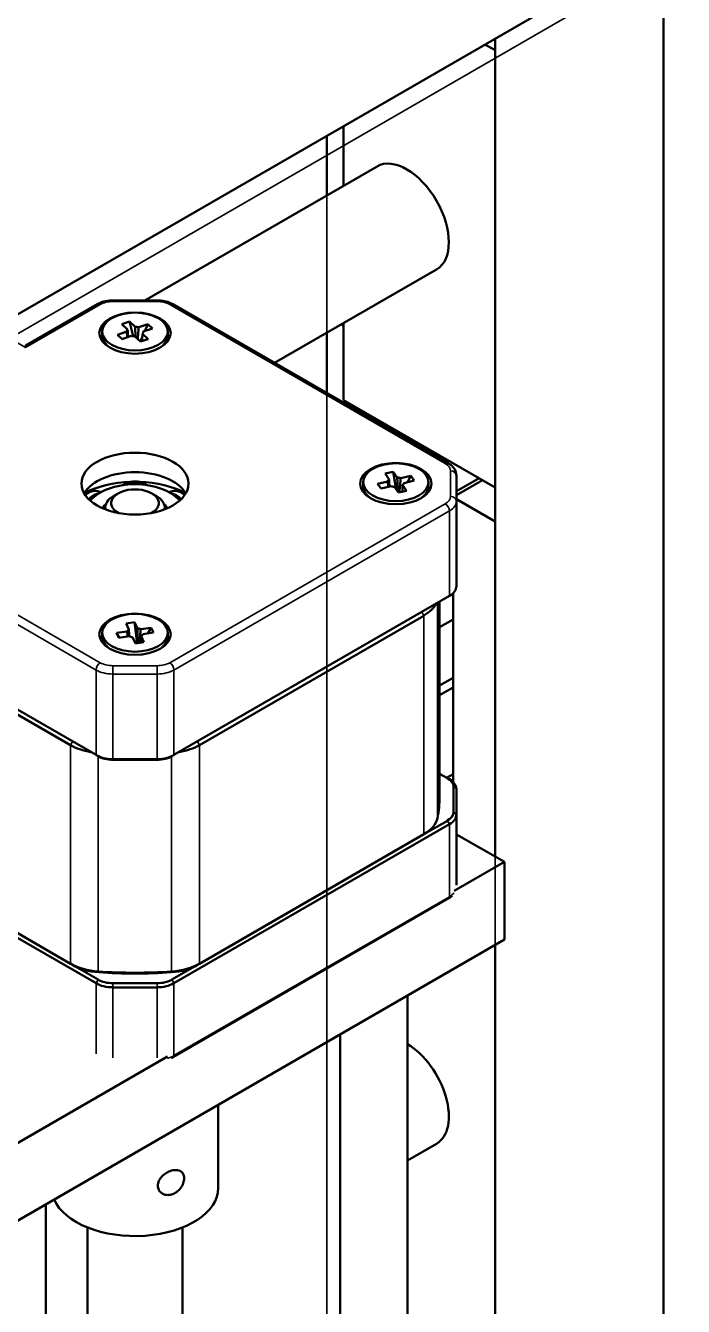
# Model space of a CAD drawing. Header units: millimetres. Extents: x -1328 to 2520, y -765 to 1782.
# Drawn here: x 1703.1 to 1758.4, y 740.7 to 848.3 of the extents above; entities that cross this region are included whole.
import ezdxf

# ---------------------------------------------------------------- set-up
doc = ezdxf.new("R2010")
doc.units = ezdxf.units.MM
doc.header["$LTSCALE"] = 6
for name, color, linetype, lineweight in [('Reference (ISO)', 7, 'Continuous', 35), ('Symbol (ISO)', 7, 'Continuous', 25), ('Visible (ISO)', 7, 'Continuous', 50), ('Visible Narrow (ISO)', 7, 'Continuous', 35)]:
    doc.layers.add(name, color=color, linetype=linetype, lineweight=lineweight)
doc.styles.add('Note Text (ISO)', font='tahoma.ttf')
doc.dimstyles.new('Default - Method 1b (ISO)$7', dxfattribs={"dimscale": 6, "dimtxt": 3.5, "dimasz": 2.5, "dimexe": 3.175, "dimexo": 0, "dimgap": 0.762, "dimtad": 1, "dimtoh": 1, "dimrnd": 1e-08, "dimtxsty": 'Note Text (ISO)', "dimcen": 0.09, "dimdle": 10, "dimclrd": 256, "dimclre": 256, "dimclrt": 256, "dimazin": 2, "dimtfac": 1, "dimtmove": 0, "dimatfit": 3, "dimfxl": 1, "dimtolj": 1, "dimlwd": -1, "dimlwe": -1, "dimarcsym": 0})

msp = doc.modelspace()

# ---------------------------------------------------------------- linework, layer by layer
at = {"layer": 'Reference (ISO)'}
for p, q in [((1537.54, 727.21), (1756.74, 853.77)), ((1756.74, 853.77), (1756.74, 576.16)), ((1742.6, 584.33), (1742.6, 845.6)), ((1728.46, 837.44), (1728.46, 649.65))]:
    msp.add_line(p, q, dxfattribs=at)
at = {"layer": 'Visible (ISO)'}
for p, q in [((1700.53, 822.95), (1756.74, 855.4)), ((1756.74, 855.4), (1756.74, 634.78)), ((1742.6, 778.49), (1742.6, 847.24)), ((1742.6, 846.26), (1741.75, 846.75)), ((1729.87, 839.89), (1729.87, 834.88)), ((1728.46, 839.07), (1728.46, 834.07)), ((1713.16, 825.24), (1732.68, 836.5)), ((1724.06, 819.98), (1737.68, 827.84)), ((1709.17, 824.92), (1703.15, 821.44)), ((1714.2, 825.24), (1710.48, 825.24)), ((1738.66, 811.55), (1715.51, 824.92)), ((1709.59, 822.29), (1709.59, 822.62)), ((1710.87, 822.35), (1711.65, 822.62)), ((1711.24, 823.24), (1711.88, 823.47)), ((1711.72, 822.8), (1711.24, 823.24)), ((1711.88, 823.47), (1712.35, 823.02)), ((1711.88, 823.47), (1712.18, 822.22)), ((1712.65, 822.98), (1713.43, 823.25)), ((1712.97, 822.44), (1713.44, 821.99)), ((1713.81, 822.89), (1713.04, 822.61)), ((1713.43, 823.25), (1713.17, 822.66)), ((1713.43, 823.25), (1713.81, 822.89)), ((1715.09, 822.29), (1715.09, 822.62)), ((1728.46, 822.52), (1728.46, 817.44)), ((1729.87, 823.34), (1729.87, 816.86)), ((1703.15, 821.44), (1703.15, 821.27)), ((1711.26, 821.98), (1710.87, 822.35)), ((1712.03, 822.26), (1711.26, 821.98)), ((1712.81, 821.77), (1712.33, 822.21)), ((1712.95, 822.16), (1712.79, 821.79)), ((1713.44, 821.99), (1712.81, 821.77)), ((1729.87, 816.86), (1742.6, 809.52)), ((1733.35, 810.68), (1734.04, 810.84)), ((1733.7, 810.19), (1733.35, 810.68)), ((1734.04, 810.84), (1734.38, 810.36)), ((1734.04, 810.84), (1734.3, 809.35)), ((1731.51, 809.63), (1731.51, 809.96)), ((1732.73, 809.83), (1733.58, 810.03)), ((1733.02, 809.43), (1732.73, 809.83)), ((1733.86, 809.63), (1733.02, 809.43)), ((1734.49, 809.08), (1734.14, 809.56)), ((1734.67, 810.29), (1735.51, 810.49)), ((1734.83, 809.73), (1735.17, 809.24)), ((1735.79, 810.09), (1734.95, 809.89)), ((1735.51, 810.49), (1735.25, 809.96)), ((1735.51, 810.49), (1735.79, 810.09)), ((1737.01, 809.63), (1737.01, 809.96)), ((1739.35, 810.5), (1739.35, 808.36)), ((1739.35, 809.2), (1741.25, 810.29)), ((1741.54, 810.13), (1739.35, 808.87)), ((1710.93, 809.02), (1710.57, 808.82)), ((1713.76, 809.02), (1714.11, 808.82)), ((1735.17, 809.24), (1734.49, 809.08)), ((1739.35, 808.54), (1742.6, 806.66)), ((1709.84, 807.68), (1709.84, 807.8)), ((1714.84, 807.68), (1714.84, 807.8)), ((1739.35, 808.36), (1739.35, 801.21)), ((1709.07, 787.03), (1685.92, 800.4)), ((1738.77, 800.4), (1715.61, 787.03)), ((1737.94, 799.92), (1737.94, 783.51)), ((1739.07, 800.62), (1739.07, 784.77)), ((1688.07, 798.74), (1706.92, 787.86)), ((1717.77, 787.86), (1736.61, 798.74)), ((1711.6, 798.09), (1712.31, 798.2)), ((1711.83, 797.58), (1711.6, 798.09)), ((1712.31, 798.2), (1712.55, 797.69)), ((1712.31, 798.2), (1712.52, 796.44)), ((1712.82, 797.6), (1713.7, 797.73)), ((1713.7, 797.73), (1713.43, 797.25)), ((1713.7, 797.73), (1713.89, 797.32)), ((1737.94, 797.77), (1739.07, 798.42)), ((1709.59, 796.98), (1709.59, 797.3)), ((1710.8, 797.29), (1711.68, 797.42)), ((1710.8, 797.29), (1711.06, 796.88)), ((1710.99, 796.87), (1710.8, 797.29)), ((1711.87, 797.01), (1710.99, 796.87)), ((1712.37, 796.41), (1712.14, 796.92)), ((1712.85, 797.03), (1713.09, 796.52)), ((1713.89, 797.32), (1713.01, 797.19)), ((1715.09, 796.98), (1715.09, 797.3)), ((1713.09, 796.52), (1712.37, 796.41)), ((1739.07, 793.52), (1737.94, 792.87)), ((1737.94, 792.05), (1739.07, 792.7)), ((1709.25, 786.93), (1709.07, 787.03)), ((1715.44, 786.93), (1715.61, 787.03)), ((1714.2, 786.69), (1710.48, 786.69)), ((1710.48, 786.63), (1714.2, 786.63)), ((1737.94, 785.46), (1738.59, 785.09)), ((1739.07, 785.43), (1738.53, 785.12)), ((1738.59, 785.09), (1738.77, 784.99)), ((1739.1, 784.37), (1739.1, 782.23)), ((1739.35, 782.02), (1739.35, 784.17)), ((1738.59, 781.51), (1736.61, 780.37)), ((1739.35, 782.02), (1739.35, 776.1)), ((1685.92, 781.21), (1709.07, 767.84)), ((1715.61, 767.84), (1738.77, 781.21)), ((1706.92, 769.49), (1688.07, 780.37)), ((1736.61, 780.37), (1717.77, 769.49)), ((1743.38, 778.04), (1739.35, 780.36)), ((1739.15, 775.6), (1743.38, 778.04)), ((1743.38, 771.51), (1743.38, 778.04)), ((1738.71, 774.99), (1715.55, 761.62)), ((1696.71, 744.56), (1743.38, 771.51)), ((1742.6, 704.84), (1742.6, 771.06)), ((1707.09, 769.39), (1706.92, 769.49)), ((1709.25, 768.15), (1707.09, 769.39)), ((1717.59, 769.39), (1715.44, 768.15)), ((1717.77, 769.49), (1717.59, 769.39)), ((1714.2, 767.85), (1710.48, 767.85)), ((1710.48, 767.5), (1714.2, 767.5)), ((1735.25, 766.81), (1735.25, 709.79)), ((1729.59, 763.55), (1729.59, 712.36)), ((1696.71, 751.09), (1715.08, 761.7)), ((1719.34, 757.63), (1719.34, 750.64)), ((1735.25, 752.95), (1737.68, 754.36)), ((1704.84, 726.52), (1704.84, 749.26)), ((1708.34, 716.19), (1708.34, 747.33)), ((1716.34, 715.01), (1716.34, 747.33))]:
    msp.add_line(p, q, dxfattribs=at)
for centre, radius, start, end in [((1712.34, 808.38), 1.65, 61.2228, 118.7772), ((1708.63, 807.49), 1.65, 91.696, 109.2521), ((1708.63, 807.49), 1.81, 63.041, 65.4833), ((1716.05, 807.49), 1.81, 114.5167, 116.959), ((1716.05, 807.49), 1.65, 70.7479, 88.304)]:
    msp.add_arc(centre, radius, start, end, dxfattribs=at)
for centre, major_axis, start_param, end_param in [((1735.18, 832.17), (-2.5, 4.33), 3.141593, 6.283185), ((1712.34, 822.62), (-0.697, 0), 5.821159, 6.271953), ((1712.34, 822.62), (-0.697, 0), 4.250362, 4.701156), ((1712.34, 822.62), (0.697, 0), 5.821159, 6.271953), ((1712.34, 822.29), (-2.75, 0), 0, 0.740918), ((1712.34, 822.62), (0.697, 0), 4.250362, 4.701156), ((1712.34, 822.29), (2.75, 0), 5.542267, 6.283185), ((1712.34, 808.2), (4.5, 0), 0.319687, 2.821905), ((1712.34, 806.32), (6.35, 0), 1.631087, 2.300898), ((1712.34, 807.39), (4.15, 0), 0.439168, 2.702424), ((1712.34, 806.32), (6.35, 0), 0.840694, 1.510506), ((1734.26, 809.63), (-2.75, 0), 0, 0.740918), ((1734.26, 809.96), (-0.697, 0), 5.661934, 6.112728), ((1734.26, 809.96), (0.697, 0), 4.091138, 4.541931), ((1734.26, 809.96), (-0.697, 0), 4.091138, 4.541931), ((1734.26, 809.96), (0.697, 0), 5.661934, 6.112728), ((1734.26, 809.63), (2.75, 0), 5.542267, 6.283185), ((1712.34, 807.8), (-2.5, 0), 5.497787, 6.36814), ((1712.34, 808.2), (2, 0), 5.466028, 10.241936), ((1712.34, 807.8), (2.5, 0), 6.19823, 7.068583), ((1737.35, 801.21), (2, 0), 5.497787, 6.283185), ((1733.79, 800.38), (4, 0), 5.497787, 6.003148), ((1712.34, 797.3), (-0.697, 0), 3.963459, 4.414253), ((1712.34, 796.98), (-2.75, 0), 0, 0.740918), ((1712.34, 797.3), (-0.697, 0), 5.534255, 5.985049), ((1712.34, 797.3), (0.697, 0), 3.963459, 4.414253), ((1712.34, 797.3), (0.697, 0), 5.534255, 5.985049), ((1712.34, 796.98), (2.75, 0), 5.542267, 6.283185), ((1709.74, 789.5), (4, 0), 3.926991, 4.432351), ((1710.48, 787.84), (-2, 0), 0.785398, 1.570796), ((1710.48, 787.64), (1.75, 0), 3.926991, 4.712389), ((1714.2, 787.84), (-2, 0), 1.570796, 2.356194), ((1714.2, 787.64), (1.75, 0), 4.712389, 5.497787), ((1714.94, 789.5), (4, 0), 4.992427, 5.497787), ((1737.35, 784.37), (1.75, 0), 0, 0.785398), ((1737.35, 784.17), (2, 0), 0, 0.785398), ((1712.34, 783.51), (25.6, 0), 6.162592, 6.283185), ((1733.79, 782.01), (4, 0), 5.497787, 6.162592), ((1737.35, 782.23), (1.75, 0), 5.497787, 6.283185), ((1737.35, 782.02), (2, 0), 5.497787, 6.283185), ((1709.74, 771.13), (-4, 0), 0.785398, 1.450203), ((1709.74, 770.92), (3.75, 0), 3.926991, 4.591796), ((1712.34, 783.51), (-25.6, 0), 1.450203, 1.691389), ((1712.34, 783.3), (25.35, 0), 4.591796, 4.832982), ((1714.94, 770.92), (3.75, 0), 4.832982, 5.497787), ((1714.94, 771.13), (-4, 0), 1.691389, 2.356194), ((1710.48, 768.66), (2, 0), 3.926991, 4.712389), ((1710.48, 768.86), (-1.75, 0), 0.785398, 1.570796), ((1714.2, 768.86), (-1.75, 0), 1.570796, 2.356194), ((1714.2, 768.66), (2, 0), 4.712389, 5.497787), ((1735.18, 758.69), (2.5, -4.33), 0, 2.336649), ((1712.34, 750.64), (7, 0), 3.385379, 6.283185)]:
    msp.add_ellipse(centre, major_axis=major_axis, ratio=0.57735, start_param=start_param, end_param=end_param, dxfattribs=at)
for centre, major_axis in [((1712.34, 822.49), (3, 0)), ((1712.34, 822.62), (-2.75, 0)), ((1712.34, 809.84), (4.5, 0)), ((1734.26, 809.84), (3, 0)), ((1734.26, 809.96), (2.75, 0)), ((1712.34, 797.18), (3, 0)), ((1712.34, 797.3), (2.75, 0))]:
    msp.add_ellipse(centre, major_axis=major_axis, ratio=0.57735, dxfattribs=at)
for points, knots in [([(1710.48, 825.24), (1710.39, 825.24), (1710.3, 825.23), (1710.11, 825.21), (1710.02, 825.2), (1709.84, 825.17), (1709.75, 825.15), (1709.57, 825.1), (1709.49, 825.07), (1709.33, 825), (1709.25, 824.96), (1709.17, 824.92)], [0.7853982, 0.7853982, 0.7853982, 0.7853982, 0.9424778, 0.9424778, 1.0995575, 1.0995575, 1.2566371, 1.2566371, 1.4137167, 1.4137167, 1.5707963, 1.5707963, 1.5707963, 1.5707963]), ([(1715.51, 824.92), (1715.44, 824.96), (1715.36, 825), (1715.19, 825.07), (1715.11, 825.1), (1714.94, 825.15), (1714.85, 825.17), (1714.67, 825.2), (1714.57, 825.21), (1714.39, 825.23), (1714.29, 825.24), (1714.2, 825.24)], [6.2831853, 6.2831853, 6.2831853, 6.2831853, 6.4402649, 6.4402649, 6.5973446, 6.5973446, 6.7544242, 6.7544242, 6.9115038, 6.9115038, 7.0685834, 7.0685834, 7.0685834, 7.0685834]), ([(1739.35, 810.5), (1739.35, 810.59), (1739.34, 810.68), (1739.29, 810.86), (1739.26, 810.94), (1739.17, 811.09), (1739.12, 811.16), (1739.01, 811.29), (1738.95, 811.35), (1738.81, 811.46), (1738.74, 811.5), (1738.66, 811.55)], [5.4977872, 5.4977872, 5.4977872, 5.4977872, 5.6548668, 5.6548668, 5.8119464, 5.8119464, 5.9690261, 5.9690261, 6.1261057, 6.1261057, 6.2831853, 6.2831853, 6.2831853, 6.2831853]), ([(1713.34, 809.71), (1713.31, 809.73), (1713.29, 809.74), (1713.13, 809.83), (1712.98, 809.9), (1712.66, 809.98), (1712.5, 810), (1712.19, 810), (1712.02, 809.98), (1711.7, 809.9), (1711.55, 809.83), (1711.4, 809.74), (1711.37, 809.73), (1711.35, 809.71)], [-0.3720661, -0.3720661, -0.3720661, -0.3720661, -0.363608, -0.363608, -0.3176837, -0.3176837, -0.2717594, -0.2717594, -0.2258351, -0.2258351, -0.1799107, -0.1799107, -0.1714526, -0.1714526, -0.1714526, -0.1714526]), ([(1709.38, 809.14), (1709.3, 809.18), (1709.22, 809.2), (1709.03, 809.23), (1708.91, 809.23), (1708.67, 809.18), (1708.54, 809.13), (1708.35, 809.02), (1708.25, 808.95), (1708.17, 808.87)], [-0.3967311, -0.3967311, -0.3967311, -0.3967311, -0.363608, -0.363608, -0.3176837, -0.3176837, -0.2717594, -0.2717594, -0.234043, -0.234043, -0.234043, -0.234043]), ([(1708.46, 808.53), (1708.48, 808.55), (1708.5, 808.58), (1708.62, 808.7), (1708.72, 808.78), (1708.93, 808.9), (1709.04, 808.95), (1709.18, 808.97), (1709.21, 808.98), (1709.24, 808.98)], [0.216434, 0.216434, 0.216434, 0.216434, 0.2265502, 0.2265502, 0.2697332, 0.2697332, 0.3129161, 0.3129161, 0.3235898, 0.3235898, 0.3235898, 0.3235898]), ([(1708.52, 808.46), (1708.53, 808.47), (1708.54, 808.48), (1708.64, 808.58), (1708.73, 808.65), (1708.86, 808.73), (1708.91, 808.75), (1708.95, 808.77)], [0.20170224, 0.20170224, 0.20170224, 0.20170224, 0.20532554, 0.20532554, 0.24447079, 0.24447079, 0.26140051, 0.26140051, 0.26140051, 0.26140051]), ([(1716.52, 808.87), (1716.43, 808.95), (1716.34, 809.02), (1716.14, 809.13), (1716.02, 809.18), (1715.77, 809.23), (1715.65, 809.23), (1715.46, 809.2), (1715.38, 809.18), (1715.3, 809.14)], [-0.3094757, -0.3094757, -0.3094757, -0.3094757, -0.2717594, -0.2717594, -0.2258351, -0.2258351, -0.1799107, -0.1799107, -0.1467876, -0.1467876, -0.1467876, -0.1467876]), ([(1716.23, 808.53), (1716.21, 808.55), (1716.19, 808.58), (1716.07, 808.7), (1715.96, 808.78), (1715.76, 808.9), (1715.64, 808.95), (1715.5, 808.97), (1715.47, 808.98), (1715.44, 808.98)], [-0.3230323, -0.3230323, -0.3230323, -0.3230323, -0.3129161, -0.3129161, -0.2697332, -0.2697332, -0.2265502, -0.2265502, -0.2158766, -0.2158766, -0.2158766, -0.2158766]), ([(1715.86, 808.71), (1715.95, 808.65), (1716.05, 808.58), (1716.14, 808.48), (1716.15, 808.47), (1716.16, 808.46)], [0.24447079, 0.24447079, 0.24447079, 0.24447079, 0.28361604, 0.28361604, 0.28723935, 0.28723935, 0.28723935, 0.28723935]), ([(1738.99, 775.2), (1738.97, 775.17), (1738.94, 775.15), (1738.85, 775.08), (1738.78, 775.03), (1738.71, 774.99)], [1.3473517, 1.3473517, 1.3473517, 1.3473517, 1.4137167, 1.4137167, 1.5707963, 1.5707963, 1.5707963, 1.5707963]), ([(1714.26, 750.84), (1714.26, 750.96), (1714.29, 751.1), (1714.41, 751.37), (1714.5, 751.5), (1714.71, 751.72), (1714.84, 751.82), (1715.12, 751.99), (1715.27, 752.06), (1715.55, 752.14), (1715.7, 752.15), (1715.96, 752.14), (1716.08, 752.1), (1716.26, 752), (1716.34, 751.91), (1716.44, 751.71), (1716.47, 751.59), (1716.47, 751.33), (1716.44, 751.19), (1716.34, 750.9), (1716.26, 750.75), (1716.08, 750.51), (1715.96, 750.39), (1715.7, 750.2), (1715.55, 750.13), (1715.27, 750.05), (1715.12, 750.04), (1714.84, 750.07), (1714.71, 750.12), (1714.5, 750.26), (1714.41, 750.35), (1714.29, 750.58), (1714.26, 750.71), (1714.26, 750.84)], [0, 0, 0, 0, 0.046418, 0.046418, 0.0928361, 0.0928361, 0.1392526, 0.1392526, 0.1856691, 0.1856691, 0.2320856, 0.2320856, 0.2785021, 0.2785021, 0.3249202, 0.3249202, 0.3713382, 0.3713382, 0.4177562, 0.4177562, 0.4641743, 0.4641743, 0.5105908, 0.5105908, 0.5570073, 0.5570073, 0.6034238, 0.6034238, 0.6498403, 0.6498403, 0.6962584, 0.6962584, 0.7426764, 0.7426764, 0.7426764, 0.7426764])]:
    msp.add_open_spline(points, degree=3, knots=knots, dxfattribs=at)
for points, weights in [([(1711.69, 822.14), (1711.67, 822.37), (1711.65, 822.62)], [1.01868521887, 1.01665373826, 1.01316227723]), ([(1711.72, 822.8), (1711.74, 822.46), (1711.75, 822.16)], [1.01316227727, 1.01744347549, 1.01952952822]), ([(1712.39, 822.16), (1712.37, 822.55), (1712.35, 823.02)], [1.02079238655, 1.01906083764, 1.01316227723]), ([(1712.65, 822.98), (1712.61, 822.44), (1712.57, 821.99)], [1.01316227727, 1.02012462359, 1.02128141308]), ([(1712.97, 822.44), (1712.95, 822.1), (1712.93, 821.81)], [1.01316227727, 1.01785168441, 1.01990737813]), ([(1713.04, 822.58), (1713.04, 822.6), (1713.04, 822.61)], [1.01354306638, 1.01335489352, 1.01316227723]), ([(1729.74, 823.26), (1729.8, 823.14), (1729.87, 823.01)], [1.01504665475, 1.01999546792, 1.01871375822]), ([(1733.62, 809.58), (1733.6, 809.79), (1733.58, 810.03)], [1.01834532599, 1.01636994427, 1.01316227979]), ([(1733.7, 810.19), (1733.71, 809.88), (1733.72, 809.6)], [1.01316227981, 1.01711337529, 1.01919478962]), ([(1734.43, 809.17), (1734.4, 809.7), (1734.38, 810.36)], [1.02151184999, 1.02153520925, 1.01316227978]), ([(1734.67, 810.29), (1734.61, 809.62), (1734.55, 809.09)], [1.01316227981, 1.02188900632, 1.02149488457]), ([(1734.83, 809.73), (1734.82, 809.42), (1734.81, 809.15)], [1.01316227981, 1.01743771206, 1.01952390843]), ([(1712.58, 796.44), (1712.56, 797), (1712.55, 797.69)], [1.02148759783, 1.02196247852, 1.01316227807]), ([(1711.72, 796.99), (1711.7, 797.2), (1711.68, 797.42)], [1.01816867192, 1.01622846329, 1.01316227808]), ([(1711.83, 797.58), (1711.84, 797.28), (1711.85, 797.01)], [1.01316227807, 1.01694767078, 1.01901691655]), ([(1712.82, 797.6), (1712.76, 796.97), (1712.7, 796.46)], [1.01316227808, 1.0214745452, 1.02151174434]), ([(1712.85, 797.03), (1712.84, 796.74), (1712.84, 796.48)], [1.01316227807, 1.01723373085, 1.01931985963])]:
    msp.add_rational_spline(points, weights, degree=2, dxfattribs=at)
for points in [[(1715.73, 808.77), (1715.78, 808.75), (1715.82, 808.73), (1715.86, 808.71)], [(1715.55, 761.62), (1715.5, 761.59), (1715.45, 761.56), (1715.4, 761.54)]]:
    msp.add_open_spline(points, degree=3, dxfattribs=at)
at = {"layer": 'Visible Narrow (ISO)'}
for p, q in [((1709.42, 824.89), (1703.15, 821.27)), ((1710.48, 825.24), (1710.48, 825.14)), ((1714.2, 825.14), (1710.48, 825.14)), ((1714.2, 825.24), (1714.2, 825.14)), ((1738.41, 811.52), (1715.26, 824.89)), ((1703.15, 821.27), (1700.32, 822.9)), ((1738.85, 808.76), (1738.85, 810.91)), ((1709.07, 794.17), (1685.92, 807.54)), ((1686.27, 808.15), (1709.42, 794.78)), ((1715.26, 794.78), (1738.41, 808.15)), ((1738.77, 807.54), (1715.61, 794.17)), ((1738.77, 800.4), (1738.77, 807.54)), ((1737.76, 799.81), (1737.76, 781.73)), ((1736.44, 799.05), (1736.61, 798.74)), ((1736.61, 798.74), (1736.61, 780.37)), ((1710.48, 794.53), (1714.2, 794.53)), ((1710.48, 794.53), (1710.48, 793.83)), ((1714.2, 794.53), (1714.2, 793.83)), ((1709.07, 787.03), (1709.07, 794.17)), ((1714.2, 793.83), (1710.48, 793.83)), ((1710.48, 793.83), (1710.48, 786.69)), ((1714.2, 786.69), (1714.2, 793.83)), ((1715.61, 794.17), (1715.61, 787.03)), ((1706.92, 787.86), (1707.09, 788.17)), ((1717.59, 788.17), (1717.77, 787.86)), ((1706.92, 787.86), (1706.92, 769.49)), ((1709.26, 786.92), (1709.26, 768.83)), ((1715.42, 786.92), (1715.42, 768.83)), ((1717.77, 787.86), (1717.77, 769.49)), ((1710.48, 786.63), (1710.48, 786.69)), ((1714.2, 786.63), (1714.2, 786.69)), ((1739.1, 784.37), (1739.35, 784.17)), ((1738.59, 781.51), (1738.77, 781.21)), ((1739.1, 782.23), (1739.35, 782.02)), ((1738.77, 775.12), (1738.77, 781.21)), ((1715.61, 761.76), (1738.77, 775.12)), ((1709.26, 768.83), (1709.29, 768.77)), ((1715.42, 768.83), (1715.39, 768.77)), ((1709.07, 767.84), (1709.25, 768.15)), ((1709.07, 761.92), (1709.07, 767.84)), ((1710.48, 767.85), (1710.48, 767.5)), ((1714.2, 767.85), (1714.2, 767.5)), ((1715.44, 768.15), (1715.61, 767.84)), ((1715.61, 767.84), (1715.61, 761.76)), ((1710.48, 767.5), (1710.48, 761.58)), ((1714.2, 761.58), (1714.2, 767.5))]:
    msp.add_line(p, q, dxfattribs=at)
for centre, major_axis, ratio, start_param, end_param in [((1709.42, 824.48), (-0.25, 0.433), 0.57735, 5.497787, 6.283185), ((1710.48, 824.28), (-1.5, 0), 0.57735, 4.712389, 5.497787), ((1714.2, 824.28), (-1.5, 0), 0.57735, 3.926991, 4.712389), ((1715.26, 824.48), (0.25, 0.433), 0.57735, 0, 0.785398), ((1738.41, 811.11), (0.25, 0.433), 0.57735, 0, 0.785398), ((1737.35, 810.91), (1.5, 0), 0.57735, 0, 0.785398), ((1738.85, 810.5), (0.5, 0), 0.816497, 0, 1.570796), ((1737.35, 808.76), (1.5, 0), 0.57735, 5.497787, 6.283185), ((1738.85, 808.36), (0.5, 0), 0.816497, 0, 1.570796), ((1712.34, 807.39), (-2.8, 0), 0.57735, 5.727171, 6.045677), ((1712.34, 807.39), (2.8, 0), 0.57735, 0.237508, 0.556014), ((1738.41, 807.74), (0.25, -0.433), 0.57735, 0.785398, 2.356194), ((1737.35, 808.36), (2, 0), 0.57735, 5.497787, 6.283185), ((1709.42, 794.38), (0.25, 0.433), 0.57735, 0.785398, 2.356194), ((1710.48, 795.4), (1.5, 0), 0.57735, 3.926991, 4.712389), ((1714.2, 795.4), (1.5, 0), 0.57735, 4.712389, 5.497787), ((1715.26, 794.38), (0.25, -0.433), 0.57735, 0.785398, 2.356194), ((1710.48, 794.99), (-2, 0), 0.57735, 0.785398, 1.570796), ((1714.2, 794.99), (-2, 0), 0.57735, 1.570796, 2.356194), ((1738.56, 775.25), (0.15, -0.26), 0.57735, 0, 0.785398), ((1737.35, 775.94), (2, 0), 0.57735, 5.497787, 5.828884), ((1714.2, 762.57), (2, 0), 0.57735, 5.16669, 5.497787), ((1715.4, 761.88), (0.15, -0.26), 0.57735, 0, 0.785398)]:
    msp.add_ellipse(centre, major_axis=major_axis, ratio=ratio, start_param=start_param, end_param=end_param, dxfattribs=at)

# ---------------------------------------------------------------- leaders
at = {"layer": 'Symbol (ISO)', "annotation_type": 0, "has_hookline": 1, "hookline_direction": 0, "text_width": 334.96}
msp.add_leader([(1712.77, 690.83), (1930.25, 831.12), (1945.25, 831.12)], dimstyle='Default - Method 1b (ISO)$7', override={"dimtad": 0}, dxfattribs=at)

doc.saveas('drawing.dxf')
